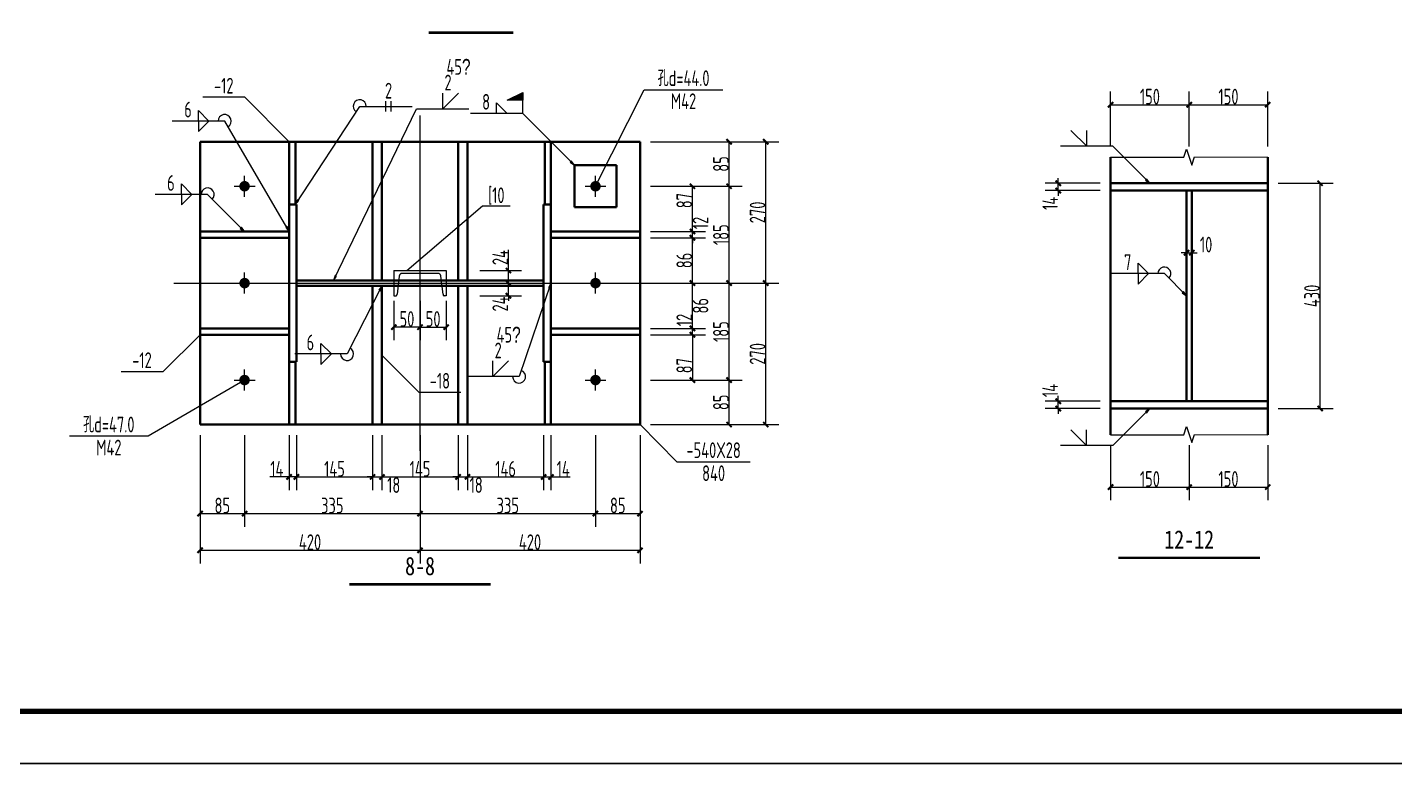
# Model space of a CAD drawing. Extents: x 14475413 to 15955882, y -732572 to -282951.
# Drawn here: x 15643812 to 15669917, y -526225 to -512169 of the extents above; entities that cross this region are included whole.
import ezdxf
from ezdxf.enums import TextEntityAlignment as Align

# ---------------------------------------------------------------- set-up
doc = ezdxf.new("R2010")
doc.units = 0
doc.header["$LTSCALE"] = 1000
doc.header["$MEASUREMENT"] = 0
doc.linetypes.add('线型2', pattern=[5, 3, -2])
doc.linetypes.add('线型4', pattern=[2.5, 1.5, -1])
for name, color, linetype, lineweight in [('10', 7, 'Continuous', 35), ('20', 2, 'Continuous', 35), ('字符串标注', 9, 'Continuous', 18), ('尺寸标注', 9, 'Continuous', 18), ('焊缝标注', 9, 'Continuous', 18), ('编号标注', 9, 'Continuous', 18), ('螺栓孔标注', 9, 'Continuous', 18), ('钢板标注', 9, 'Continuous', 18)]:
    doc.layers.add(name, color=color, linetype=linetype, lineweight=lineweight)
doc.layers.add('3T_WOOD', color=21, linetype='Continuous')
doc.layers.add('TK', color=4, linetype='Continuous')
doc.styles.add('FromPkpm', font='Pkpmeng', dxfattribs={"width": 0.7, "bigfont": 'hztxt'})
doc.styles.add('图框字体', font='', dxfattribs={"width": 0.8})
doc.styles.get('图框字体').set_extended_font_data('NSimSun')

# ---------------------------------------------------------------- blocks, each defined once
blk = doc.blocks.new('_ArchTick')
at = {"color": 0, "linetype": 'ByBlock', "const_width": 0.4}
blk.add_lwpolyline([(-0.5, -0.5), (0.5, 0.5)], dxfattribs=at)
blk = doc.blocks.new('GeYuanFrame_62584068', base_point=(20.09, 4.53))
at = {"layer": 'TK'}
blk.add_lwpolyline([(20.09, 4.53), (20.09, 598.53), (1491.09, 598.53), (1491.09, 4.53)], close=True, dxfattribs=at)
at = {"layer": 'TK', "const_width": 1}
blk.add_lwpolyline([(45.09, 588.53), (1481.09, 588.53), (1481.09, 14.53), (45.09, 14.53)], close=True, dxfattribs=at)

msp = doc.modelspace()

# ---------------------------------------------------------------- hatches: boundary and pattern name
at = {"layer": '焊缝标注'}
for points in [[(15653270.2, -513560.8), (15652970.2, -513560.8), (15653270.2, -513410.8)], [(15654259, -514802), (15654199, -514720.6), (15654177.8, -514741.8)], [(15665243.7, -515145.8), (15665183.7, -515064.4), (15665162.4, -515085.6)], [(15648929, -515552), (15648996.4, -515476.6), (15648971.3, -515460.1)], [(15647959, -516067), (15647899, -515985.6), (15647877.8, -516006.8)], [(15648809, -516067), (15648771.6, -515973), (15648745.7, -515988.1)], [(15649657, -517002), (15649714.1, -516918.5), (15649687.1, -516905.4)], [(15650582.3, -517102), (15650523.4, -517184.1), (15650550.1, -517197.8)], [(15653809, -517052), (15653762.5, -517141.8), (15653790.9, -517151.5)], [(15665943.7, -517295.8), (15665883.7, -517214.4), (15665862.4, -517235.6)], [(15665243.7, -519445.8), (15665162.2, -519505.8), (15665183.4, -519527)]]:
    msp.add_hatch(color=256, dxfattribs=at).paths.add_polyline_path(points)

# ---------------------------------------------------------------- linework, layer by layer
at = {"layer": '10', "linetype": '线型2', "lineweight": 18, "ltscale": 100}
for p, q in [((15651309, -520252), (15651309, -513852)), ((15646609, -517052), (15656009, -517052))]:
    msp.add_line(p, q, dxfattribs=at)
at = {"layer": '10', "lineweight": 18, "ltscale": 100}
for p, q in [((15647959, -515402), (15647959, -515002)), ((15654659, -515402), (15654659, -515002)), ((15647759, -515202), (15648159, -515202)), ((15654459, -515202), (15654859, -515202)), ((15647959, -517252), (15647959, -516852)), ((15654659, -517252), (15654659, -516852)), ((15647759, -517052), (15648159, -517052)), ((15654459, -517052), (15654859, -517052)), ((15647959, -519102), (15647959, -518702)), ((15654659, -519102), (15654659, -518702)), ((15647759, -518902), (15648159, -518902)), ((15654459, -518902), (15654859, -518902))]:
    msp.add_line(p, q, dxfattribs=at)
at = {"layer": '10', "color": 3, "lineweight": 35, "ltscale": 100}
for p, q in [((15648949, -515552), (15648809, -515552)), ((15648809, -515552), (15648809, -518552)), ((15648949, -518552), (15648949, -515552)), ((15653809, -515552), (15653669, -515552)), ((15653669, -515552), (15653669, -518552)), ((15653809, -518552), (15653809, -515552)), ((15648949, -517002), (15653669, -517002)), ((15648949, -517102), (15653669, -517102)), ((15648809, -518552), (15648949, -518552)), ((15653669, -518552), (15653809, -518552))]:
    msp.add_line(p, q, dxfattribs=at)
at = {"layer": '10', "color": 1, "linetype": '线型4', "lineweight": 18, "ltscale": 100}
for p, q in [((15650809, -516812), (15650809, -517292)), ((15650809, -516812), (15651809, -516812)), ((15651649.7, -516865), (15650968.4, -516865)), ((15651809, -516812), (15651809, -517292)), ((15650910.1, -516917.7), (15650870, -517265.6)), ((15651748, -517265.6), (15651707.9, -516917.7)), ((15650809, -517292), (15650846.2, -517292)), ((15651809, -517292), (15651771.9, -517292))]:
    msp.add_line(p, q, dxfattribs=at)
at = {"layer": '10', "lineweight": 35, "ltscale": 100, "const_width": 50}
for points in [[(15651470.8, -512268.7), (15653090.8, -512268.7)], [(15664643.7, -522295.8), (15667343.7, -522295.8)], [(15649959, -522802), (15652659, -522802)]]:
    msp.add_lwpolyline(points, dxfattribs=at)
at = {"layer": '10', "color": 1, "ltscale": 100, "const_width": 100}
for points in [[(15648009, -515202, 1), (15647909, -515202, 1)], [(15654709, -515202, 1), (15654609, -515202, 1)], [(15648009, -517052, 1), (15647909, -517052, 1)], [(15654709, -517052, 1), (15654609, -517052, 1)], [(15648009, -518902, 1), (15647909, -518902, 1)], [(15654709, -518902, 1), (15654609, -518902, 1)]]:
    msp.add_lwpolyline(points, format="xyb", close=True, dxfattribs=at)
at = {"layer": '10', "color": 1, "linetype": '线型4', "lineweight": 18, "ltscale": 100}
for centre, radius, start, end in [((15650972.1, -516927.7), 62.8, 93.4084, 170.88101), ((15651645.9, -516927.7), 62.8, 9.11901, 86.5916), ((15650847.6, -517269.3), 22.7, 266.23474, 9.47566), ((15651770.4, -517269.3), 22.7, 170.52434, 273.76526)]:
    msp.add_arc(centre, radius, start, end, dxfattribs=at)
at = {"layer": '20', "lineweight": 35, "ltscale": 100}
for p, q in [((15655509, -514352), (15647109, -514352)), ((15647109, -514352), (15647109, -519752)), ((15648929, -514352), (15648809, -514352)), ((15648809, -514352), (15648809, -515552)), ((15648929, -515552), (15648929, -514352)), ((15650582.3, -514352), (15650402.3, -514352)), ((15650402.3, -514352), (15650402.3, -517002)), ((15650582.3, -517002), (15650582.3, -514352)), ((15652215.7, -514352), (15652035.7, -514352)), ((15652035.7, -514352), (15652035.7, -517002)), ((15652215.7, -517002), (15652215.7, -514352)), ((15653809, -514352), (15653689, -514352)), ((15653689, -514352), (15653689, -515552)), ((15653809, -515552), (15653809, -514352)), ((15655509, -519752), (15655509, -514352)), ((15655059, -514802), (15654259, -514802)), ((15654259, -514802), (15654259, -515602)), ((15655059, -515602), (15655059, -514802)), ((15648809, -515552), (15648929, -515552)), ((15653689, -515552), (15653809, -515552)), ((15654259, -515602), (15655059, -515602)), ((15648809, -516067), (15647109, -516067)), ((15647109, -516067), (15647109, -516187)), ((15648809, -516187), (15648809, -516067)), ((15655509, -516067), (15653809, -516067)), ((15653809, -516067), (15653809, -516187)), ((15655509, -516187), (15655509, -516067)), ((15647109, -516187), (15648809, -516187)), ((15653809, -516187), (15655509, -516187)), ((15650402.3, -517002), (15650582.3, -517002)), ((15650582.3, -517102), (15650402.3, -517102)), ((15650402.3, -517102), (15650402.3, -519752)), ((15650582.3, -519752), (15650582.3, -517102)), ((15652035.7, -517002), (15652215.7, -517002)), ((15652215.7, -517102), (15652035.7, -517102)), ((15652035.7, -517102), (15652035.7, -519752)), ((15652215.7, -519752), (15652215.7, -517102)), ((15648809, -517917), (15647109, -517917)), ((15647109, -517917), (15647109, -518037)), ((15648809, -518037), (15648809, -517917)), ((15655509, -517917), (15653809, -517917)), ((15653809, -517917), (15653809, -518037)), ((15655509, -518037), (15655509, -517917)), ((15647109, -518037), (15648809, -518037)), ((15653809, -518037), (15655509, -518037)), ((15648929, -518552), (15648809, -518552)), ((15648809, -518552), (15648809, -519752)), ((15648929, -519752), (15648929, -518552)), ((15653809, -518552), (15653689, -518552)), ((15653689, -518552), (15653689, -519752)), ((15653809, -519752), (15653809, -518552)), ((15647109, -519752), (15655509, -519752)), ((15648809, -519752), (15648929, -519752)), ((15650402.3, -519752), (15650582.3, -519752)), ((15652035.7, -519752), (15652215.7, -519752)), ((15653689, -519752), (15653809, -519752))]:
    msp.add_line(p, q, dxfattribs=at)
at = {"layer": '字符串标注', "lineweight": 18, "ltscale": 100}
for p, q in [((15651059, -516812), (15652502.7, -515574.2)), ((15652502.7, -515574.2), (15653027.7, -515574.2))]:
    msp.add_line(p, q, dxfattribs=at)
at = {"layer": '字符串标注', "ltscale": 100, "const_width": 10}
msp.add_lwpolyline([(15651064, -516812, 1), (15651054, -516812, 1)], format="xyb", close=True, dxfattribs=at)
at = {"layer": '尺寸标注', "linetype": 'Continuous', "lineweight": 18}
for p, q in [((15664493.7, -514445.8), (15664493.7, -513395.8)), ((15665993.7, -514445.8), (15665993.7, -513395.8)), ((15665993.7, -514445.8), (15665993.7, -513395.8)), ((15667493.7, -514445.8), (15667493.7, -513395.8)), ((15664493.7, -513645.8), (15665993.7, -513645.8)), ((15665993.7, -513645.8), (15667493.7, -513645.8)), ((15655709, -514352), (15657459, -514352)), ((15655709, -514352), (15658159, -514352)), ((15657209, -515202), (15657209, -514352)), ((15657909, -517052), (15657909, -514352)), ((15663493.7, -515145.8), (15663493.7, -515045.8)), ((15655709, -515202), (15656759, -515202)), ((15655709, -515202), (15657459, -515202)), ((15655709, -515202), (15657459, -515202)), ((15656509, -516067), (15656509, -515202)), ((15657209, -517052), (15657209, -515202)), ((15664293.7, -515145.8), (15663243.7, -515145.8)), ((15664293.7, -515285.8), (15663243.7, -515285.8)), ((15663493.7, -515285.8), (15663493.7, -515145.8)), ((15663493.7, -515285.8), (15663493.7, -515385.8)), ((15667693.7, -515145.8), (15668743.7, -515145.8)), ((15668493.7, -519445.8), (15668493.7, -515145.8)), ((15655709, -516067), (15656759, -516067)), ((15655709, -516067), (15656759, -516067)), ((15656509, -516067), (15656509, -515967)), ((15656509, -516187), (15656509, -516067)), ((15655709, -516187), (15656759, -516187)), ((15655709, -516187), (15656759, -516187)), ((15656509, -517052), (15656509, -516187)), ((15656509, -516187), (15656509, -516287)), ((15665943.7, -516470.8), (15665943.7, -516220.8)), ((15666043.7, -516470.8), (15666043.7, -516220.8)), ((15652995.8, -516812), (15652995.8, -516416.4)), ((15665943.7, -516470.8), (15665843.7, -516470.8)), ((15665943.7, -516470.8), (15666043.7, -516470.8)), ((15666043.7, -516470.8), (15666143.7, -516470.8)), ((15652449.6, -516812), (15653245.8, -516812)), ((15652995.8, -517052), (15652995.8, -516812)), ((15652449.6, -517052), (15653245.8, -517052)), ((15652449.6, -517052), (15653245.8, -517052)), ((15652995.8, -517052), (15652995.8, -516952)), ((15652995.8, -517292), (15652995.8, -517052)), ((15655709, -517052), (15656759, -517052)), ((15655709, -517052), (15656759, -517052)), ((15655709, -517052), (15657459, -517052)), ((15655709, -517052), (15657459, -517052)), ((15655709, -517052), (15658159, -517052)), ((15655709, -517052), (15658159, -517052)), ((15656509, -517917), (15656509, -517052)), ((15657209, -518902), (15657209, -517052)), ((15657909, -519752), (15657909, -517052)), ((15650809, -517392), (15650809, -518142)), ((15651309, -517392), (15651309, -518142)), ((15651309, -517392), (15651309, -518142)), ((15651809, -517392), (15651809, -518142)), ((15652449.6, -517292), (15653245.8, -517292)), ((15652995.8, -517292), (15652995.8, -517392)), ((15651309, -517892), (15650809, -517892)), ((15651309, -517892), (15651809, -517892)), ((15655709, -517917), (15656759, -517917)), ((15655709, -517917), (15656759, -517917)), ((15656509, -517917), (15656509, -517817)), ((15656509, -518037), (15656509, -517917)), ((15655709, -518037), (15656759, -518037)), ((15655709, -518037), (15656759, -518037)), ((15656509, -518037), (15656509, -518902)), ((15656509, -518037), (15656509, -518137)), ((15655709, -518902), (15656759, -518902)), ((15655709, -518902), (15657459, -518902)), ((15655709, -518902), (15657459, -518902)), ((15657209, -519752), (15657209, -518902)), ((15663493.7, -519305.8), (15663493.7, -519205.8)), ((15664293.7, -519305.8), (15663243.7, -519305.8)), ((15664293.7, -519445.8), (15663243.7, -519445.8)), ((15663493.7, -519445.8), (15663493.7, -519305.8)), ((15663493.7, -519445.8), (15663493.7, -519545.8)), ((15667693.7, -519445.8), (15668743.7, -519445.8)), ((15655709, -519752), (15657459, -519752)), ((15655709, -519752), (15658159, -519752)), ((15647109, -519952), (15647109, -521702)), ((15647109, -519952), (15647109, -522402)), ((15647959, -519952), (15647959, -521702)), ((15647959, -519952), (15647959, -521702)), ((15648809, -519952), (15648809, -521002)), ((15648949, -519952), (15648949, -521002)), ((15648949, -519952), (15648949, -521002)), ((15650402.3, -519952), (15650402.3, -521002)), ((15650402.3, -519952), (15650402.3, -521002)), ((15650582.3, -519952), (15650582.3, -521002)), ((15650582.3, -519952), (15650582.3, -521002)), ((15651309, -519952), (15651309, -521702)), ((15651309, -519952), (15651309, -521702)), ((15651309, -519952), (15651309, -522402)), ((15651309, -519952), (15651309, -522402)), ((15652035.7, -519952), (15652035.7, -521002)), ((15652035.7, -519952), (15652035.7, -521002)), ((15652215.7, -519952), (15652215.7, -521002)), ((15652215.7, -519952), (15652215.7, -521002)), ((15653669, -519952), (15653669, -521002)), ((15653669, -519952), (15653669, -521002)), ((15653809, -519952), (15653809, -521002)), ((15654659, -519952), (15654659, -521702)), ((15654659, -519952), (15654659, -521702)), ((15655509, -519952), (15655509, -521702)), ((15655509, -519952), (15655509, -522402)), ((15664493.7, -520145.8), (15664493.7, -521195.8)), ((15665993.7, -520145.8), (15665993.7, -521195.8)), ((15665993.7, -520145.8), (15665993.7, -521195.8)), ((15667493.7, -520145.8), (15667493.7, -521195.8)), ((15648809, -520752), (15648440.4, -520752)), ((15648949, -520752), (15648809, -520752)), ((15648949, -520752), (15650402.3, -520752)), ((15650402.3, -520752), (15650302.3, -520752)), ((15650402.3, -520752), (15650582.3, -520752)), ((15650582.3, -520752), (15650682.3, -520752)), ((15650582.3, -520752), (15652035.7, -520752)), ((15652035.7, -520752), (15651935.7, -520752)), ((15652035.7, -520752), (15652215.7, -520752)), ((15652215.7, -520752), (15652315.7, -520752)), ((15652215.7, -520752), (15653669, -520752)), ((15653669, -520752), (15653809, -520752)), ((15653809, -520752), (15654177.7, -520752)), ((15664493.7, -520945.8), (15665993.7, -520945.8)), ((15665993.7, -520945.8), (15667493.7, -520945.8)), ((15647109, -521452), (15647959, -521452)), ((15647959, -521452), (15651309, -521452)), ((15651309, -521452), (15654659, -521452)), ((15654659, -521452), (15655509, -521452)), ((15647109, -522152), (15651309, -522152)), ((15651309, -522152), (15655509, -522152))]:
    msp.add_line(p, q, dxfattribs=at)
at = {"layer": '尺寸标注', "lineweight": 18, "ltscale": 100}
for p, q in [((15665893.7, -514645.8), (15665943.7, -514491.9)), ((15665943.7, -514491.9), (15666043.4, -514797.4)), ((15664493.7, -514645.8), (15665893.7, -514645.8)), ((15666043.4, -514797.4), (15666093.7, -514643.6)), ((15666093.7, -514643.6), (15667493.7, -514645.8)), ((15664493.7, -519945.8), (15665893.7, -519945.8)), ((15665893.7, -519945.8), (15665943.7, -519791.9)), ((15665943.7, -519791.9), (15666043.4, -520097.4)), ((15666043.4, -520097.4), (15666093.7, -519943.6)), ((15666093.7, -519943.6), (15667493.7, -519945.8))]:
    msp.add_line(p, q, dxfattribs=at)
at = {"layer": '尺寸标注', "color": 3, "lineweight": 35, "ltscale": 100}
for p, q in [((15664493.7, -519945.8), (15664493.7, -514645.8)), ((15667493.7, -519945.8), (15667493.7, -514645.8))]:
    msp.add_line(p, q, dxfattribs=at)
at = {"layer": '焊缝标注', "lineweight": 18, "ltscale": 100}
for p, q in [((15651743.3, -513723.1), (15651743.3, -513423.1)), ((15651743.3, -513723.1), (15652043.3, -513423.1)), ((15648929, -515552), (15650158.4, -513677.5)), ((15649657, -517002), (15651243.3, -513723.1)), ((15650158.4, -513677.5), (15651158.4, -513677.5)), ((15650658.4, -513777.5), (15650658.4, -513577.5)), ((15650758.4, -513777.5), (15650758.4, -513577.5)), ((15651243.3, -513723.1), (15652243.3, -513723.1)), ((15652970.2, -513810.8), (15652770.2, -513610.8)), ((15652770.2, -513810.8), (15652770.2, -513610.8)), ((15653270.2, -513810.8), (15653270.2, -513560.8)), ((15647579, -513958.2), (15646579, -513958.2)), ((15647279, -513958.2), (15647079, -513758.2)), ((15647079, -513958.2), (15647079, -513758.2)), ((15647279, -513958.2), (15647079, -514158.2)), ((15647079, -513958.2), (15647079, -514158.2)), ((15648809, -516067), (15647579, -513958.2)), ((15653270.2, -513810.8), (15652270.2, -513810.8)), ((15654259, -514802), (15653270.2, -513810.8)), ((15664037.4, -514437.9), (15663737.4, -514137.9)), ((15664037.4, -514437.9), (15664037.4, -514137.9)), ((15664537.4, -514437.9), (15663537.4, -514437.9)), ((15665243.7, -515145.8), (15664537.4, -514437.9)), ((15646952.7, -515359), (15646752.7, -515159)), ((15646752.7, -515359), (15646752.7, -515159)), ((15647252.7, -515359), (15646252.7, -515359)), ((15646952.7, -515359), (15646752.7, -515559)), ((15646752.7, -515359), (15646752.7, -515559)), ((15647959, -516067), (15647252.7, -515359)), ((15665519.9, -516871), (15664519.9, -516871)), ((15665219.9, -516871), (15665019.9, -516671)), ((15665019.9, -516871), (15665019.9, -516671)), ((15665219.9, -516871), (15665019.9, -517071)), ((15665019.9, -516871), (15665019.9, -517071)), ((15665943.7, -517295.8), (15665519.9, -516871)), ((15650582.3, -517102), (15649915.7, -518404)), ((15653809, -517052), (15653200.6, -518836.4)), ((15649915.7, -518404), (15648915.7, -518404)), ((15649615.7, -518404), (15649415.7, -518204)), ((15649415.7, -518404), (15649415.7, -518204)), ((15649615.7, -518404), (15649415.7, -518604)), ((15649415.7, -518404), (15649415.7, -518604)), ((15652700.6, -518836.4), (15652700.6, -518536.4)), ((15652700.6, -518836.4), (15653000.6, -518536.4)), ((15653200.6, -518836.4), (15652200.6, -518836.4)), ((15665243.7, -519445.8), (15664535.2, -520151.5)), ((15664035.2, -520151.5), (15663735.2, -519851.5)), ((15664035.2, -520151.5), (15664035.2, -519851.5)), ((15664535.2, -520151.5), (15663535.2, -520151.5))]:
    msp.add_line(p, q, dxfattribs=at)
at = {"layer": '焊缝标注', "linetype": 'Continuous'}
for points in [[(15653270.2, -513560.8), (15652970.2, -513560.8), (15653270.2, -513410.8)], [(15654259, -514802), (15654199, -514720.6), (15654177.8, -514741.8)], [(15665243.7, -515145.8), (15665183.7, -515064.4), (15665162.4, -515085.6)], [(15648929, -515552), (15648996.4, -515476.6), (15648971.3, -515460.1)], [(15647959, -516067), (15647899, -515985.6), (15647877.8, -516006.8)], [(15648809, -516067), (15648771.6, -515973), (15648745.7, -515988.1)], [(15649657, -517002), (15649714.1, -516918.5), (15649687.1, -516905.4)], [(15650582.3, -517102), (15650523.4, -517184.1), (15650550.1, -517197.8)], [(15653809, -517052), (15653762.5, -517141.8), (15653790.9, -517151.5)], [(15665943.7, -517295.8), (15665883.7, -517214.4), (15665862.4, -517235.6)], [(15665243.7, -519445.8), (15665162.2, -519505.8), (15665183.4, -519527)]]:
    msp.add_lwpolyline(points, close=True, dxfattribs=at)
at = {"layer": '焊缝标注', "lineweight": 18, "ltscale": 100}
for centre, start, end in [((15650158.4, -513677.5), 0, 236.73953), ((15647579, -513958.2), 300.25473, 180), ((15647252.7, -515359), 314.93158, 180), ((15665519.9, -516871), 314.93155, 180), ((15649915.7, -518404), 180, 62.88582), ((15653200.6, -518836.4), 180, 71.17381)]:
    msp.add_arc(centre, 125, start, end, dxfattribs=at)
at = {"layer": '编号标注', "color": 2, "lineweight": 35, "ltscale": 100}
for p, q in [((15664493.7, -515145.8), (15667493.7, -515145.8)), ((15664493.7, -515285.8), (15664493.7, -515145.8)), ((15667493.7, -515285.8), (15664493.7, -515285.8)), ((15666043.7, -515285.8), (15665943.7, -515285.8)), ((15665943.7, -515285.8), (15665943.7, -519305.8)), ((15666043.7, -519305.8), (15666043.7, -515285.8)), ((15667493.7, -515145.8), (15667493.7, -515285.8)), ((15667493.7, -519305.8), (15664493.7, -519305.8)), ((15664493.7, -519305.8), (15664493.7, -519445.8)), ((15664493.7, -519445.8), (15667493.7, -519445.8)), ((15665943.7, -519305.8), (15666043.7, -519305.8)), ((15667493.7, -519445.8), (15667493.7, -519305.8))]:
    msp.add_line(p, q, dxfattribs=at)
at = {"layer": '螺栓孔标注', "lineweight": 18, "ltscale": 100}
for p, q in [((15654659, -515202), (15655590.4, -513358.9)), ((15655590.4, -513358.9), (15657090.4, -513358.9)), ((15647959, -518902), (15646117.2, -519971)), ((15646117.2, -519971), (15644617.2, -519971))]:
    msp.add_line(p, q, dxfattribs=at)
at = {"layer": '螺栓孔标注', "ltscale": 100, "const_width": 10}
for points in [[(15654664, -515202, 1), (15654654, -515202, 1)], [(15647964, -518902, 1), (15647954, -518902, 1)]]:
    msp.add_lwpolyline(points, format="xyb", close=True, dxfattribs=at)
at = {"layer": '钢板标注', "lineweight": 18, "ltscale": 100}
for p, q in [((15647961.5, -513502.4), (15647161.5, -513502.4)), ((15648809, -514352), (15647961.5, -513502.4)), ((15647109, -518037), (15646400.5, -518742.7)), ((15650582.3, -518427), (15651287.5, -519136)), ((15646400.5, -518742.7), (15645600.5, -518742.7)), ((15651287.5, -519136), (15652087.5, -519136)), ((15655509, -519752), (15656214.1, -520461)), ((15656214.1, -520461), (15657614.1, -520461))]:
    msp.add_line(p, q, dxfattribs=at)
at = {"layer": '钢板标注', "ltscale": 100, "const_width": 10}
for points in [[(15648814, -514352, 1), (15648804, -514352, 1)], [(15647114, -518037, 1), (15647104, -518037, 1)], [(15650587.3, -518427, 1), (15650577.3, -518427, 1)], [(15655514, -519752, 1), (15655504, -519752, 1)]]:
    msp.add_lwpolyline(points, format="xyb", close=True, dxfattribs=at)

# ---------------------------------------------------------------- block references
at = {"layer": '3T_WOOD', "xscale": 100, "yscale": 100, "zscale": 100}
msp.add_blockref('GeYuanFrame_62584068', (15559744.5, -526225.4), dxfattribs=at)
at = {"layer": '尺寸标注', "linetype": 'Continuous', "lineweight": 18, "xscale": 100, "yscale": 100, "zscale": 100}
for p, rotation in [((15664493.7, -513645.8), 180), ((15665993.7, -513645.8), 180), ((15657209, -514352), 90), ((15657909, -514352), 90), ((15656509, -515202), 90), ((15657209, -515202), 90), ((15657209, -515202), 270), ((15663493.7, -515145.8), 270), ((15663493.7, -515285.8), 90), ((15668493.7, -515145.8), 90), ((15656509, -516067), 270), ((15656509, -516067), 270), ((15656509, -516187), 90), ((15656509, -516187), 90), ((15666043.7, -516470.8), 180), ((15652995.8, -516812), 90), ((15652995.8, -517052), 270), ((15652995.8, -517052), 270), ((15656509, -517052), 90), ((15656509, -517052), 270), ((15657209, -517052), 90), ((15657209, -517052), 270), ((15657909, -517052), 90), ((15657909, -517052), 270), ((15652995.8, -517292), 90), ((15650809, -517892), 180), ((15651309, -517892), 180), ((15656509, -517917), 270), ((15656509, -517917), 270), ((15656509, -518037), 90), ((15656509, -518037), 90), ((15656509, -518902), 270), ((15657209, -518902), 90), ((15657209, -518902), 270), ((15663493.7, -519305.8), 270), ((15663493.7, -519445.8), 90), ((15668493.7, -519445.8), 270), ((15657209, -519752), 270), ((15657909, -519752), 270), ((15648809, -520752), 180), ((15648949, -520752), 180), ((15650582.3, -520752), 180), ((15650582.3, -520752), 180), ((15652215.7, -520752), 180), ((15652215.7, -520752), 180), ((15653669, -520752), 180), ((15664493.7, -520945.8), 180), ((15665993.7, -520945.8), 180), ((15647109, -521452), 180), ((15647959, -521452), 180), ((15651309, -521452), 180), ((15654659, -521452), 180), ((15647109, -522152), 180), ((15651309, -522152), 180)]:
    msp.add_blockref('_ArchTick', p, dxfattribs=dict(at, rotation=rotation))
for p in [(15665993.7, -513645.8), (15667493.7, -513645.8), (15665943.7, -516470.8), (15651309, -517892), (15651809, -517892), (15648949, -520752), (15650402.3, -520752), (15650402.3, -520752), (15652035.7, -520752), (15652035.7, -520752), (15653669, -520752), (15653809, -520752), (15665993.7, -520945.8), (15667493.7, -520945.8), (15647959, -521452), (15651309, -521452), (15654659, -521452), (15655509, -521452), (15651309, -522152), (15655509, -522152)]:
    msp.add_blockref('_ArchTick', p, dxfattribs=at)

# ---------------------------------------------------------------- texts
at = {"layer": '10', "lineweight": 25, "style": '图框字体', "width": 0.8}
for s, p in [('12-12', (15665993.7, -521945.8)), ('8-8', (15651309, -522452))]:
    msp.add_text(s, height=350, dxfattribs=at).set_placement(p, align=Align.MIDDLE_CENTER)
at = {"layer": '字符串标注', "lineweight": 25, "style": 'FromPkpm', "width": 0.7}
msp.add_text('[10', height=300, dxfattribs=at).set_placement((15652765.2, -515524.2), align=Align.CENTER)
at = {"layer": '尺寸标注', "linetype": 'Continuous', "lineweight": 18, "char_height": 300, "attachment_point": 5, "style": 'FromPkpm'}
for s, insert in [('\\A1;150', (15665243.7, -513490.8)), ('\\A1;150', (15666743.7, -513490.8)), ('\\A1;10', (15666316.8, -516315.8)), ('\\A1;50', (15651059, -517737)), ('\\A1;50', (15651559, -517737)), ('\\A1;14', (15648574.7, -520597)), ('\\A1;145', (15649675.7, -520597)), ('\\A1;145', (15651309, -520597)), ('\\A1;146', (15652942.3, -520597)), ('\\A1;14', (15654043.3, -520597)), ('\\A1;18', (15650806.1, -520907)), ('\\A1;18', (15652380, -520907)), ('\\A1;150', (15665243.7, -520790.8)), ('\\A1;150', (15666743.7, -520790.8)), ('\\A1;85', (15647534, -521297)), ('\\A1;335', (15649634, -521297)), ('\\A1;335', (15652984, -521297)), ('\\A1;85', (15655084, -521297)), ('\\A1;420', (15649209, -521997)), ('\\A1;420', (15653409, -521997))]:
    msp.add_mtext(s, dxfattribs=dict(at, insert=insert))
at = {"layer": '尺寸标注', "linetype": 'Continuous', "lineweight": 18, "char_height": 300, "attachment_point": 5, "rotation": 90, "style": 'FromPkpm'}
for s, insert in [('\\A1;85', (15657054, -514777)), ('\\A1;87', (15656354, -515476.4)), ('\\A1;270', (15657754, -515702)), ('\\A1;14', (15663338.7, -515528.4)), ('\\A1;12', (15656664, -515904)), ('\\A1;185', (15657054, -516127)), ('\\A1;24', (15652840.8, -516564.2)), ('\\A1;86', (15656354, -516619.5)), ('\\A1;430', (15668338.7, -517295.8)), ('\\A1;24', (15652840.8, -517450.4)), ('\\A1;86', (15656664, -517484.5)), ('\\A1;12', (15656354, -517756.1)), ('\\A1;185', (15657054, -517977)), ('\\A1;270', (15657754, -518402)), ('\\A1;87', (15656354, -518627.5)), ('\\A1;85', (15657054, -519327)), ('\\A1;14', (15663338.7, -519102.4))]:
    msp.add_mtext(s, dxfattribs=dict(at, insert=insert))
at = {"layer": '焊缝标注', "lineweight": 25, "style": 'FromPkpm', "width": 0.7}
for s, p in [('45\x8a', (15652043.3, -513073.1)), ('2', (15651843.3, -513373.1)), ('2', (15650708.4, -513527.5)), ('8', (15652570.2, -513740.8)), ('6', (15646879, -513888.2)), ('6', (15646552.7, -515289)), ('7', (15664819.9, -516801)), ('45\x8a', (15653000.6, -518186.4)), ('6', (15649215.7, -518334)), ('2', (15652800.6, -518486.4))]:
    msp.add_text(s, height=300, dxfattribs=at).set_placement(p, align=Align.CENTER)
at = {"layer": '螺栓孔标注', "lineweight": 25, "style": 'FromPkpm', "width": 0.7}
for s, p in [('孔d=44.0', (15656340.4, -513288.9)), ('孔d=47.0', (15645367.2, -519901))]:
    msp.add_text(s, height=300, dxfattribs=at).set_placement(p, align=Align.CENTER)
for p in [(15656340.4, -513428.9), (15645367.2, -520041)]:
    msp.add_text('M42', height=300, dxfattribs=at).set_placement(p, align=Align.TOP_CENTER)
at = {"layer": '钢板标注', "lineweight": 25, "style": 'FromPkpm', "width": 0.7}
for s, p in [('-12', (15647561.5, -513432.4)), ('-12', (15646000.5, -518672.7)), ('-18', (15651687.5, -519066)), ('-540X28', (15656914.1, -520391))]:
    msp.add_text(s, height=300, dxfattribs=at).set_placement(p, align=Align.CENTER)
msp.add_text('840', height=300, dxfattribs=at).set_placement((15656914.1, -520531), align=Align.TOP_CENTER)

doc.saveas('drawing.dxf')
